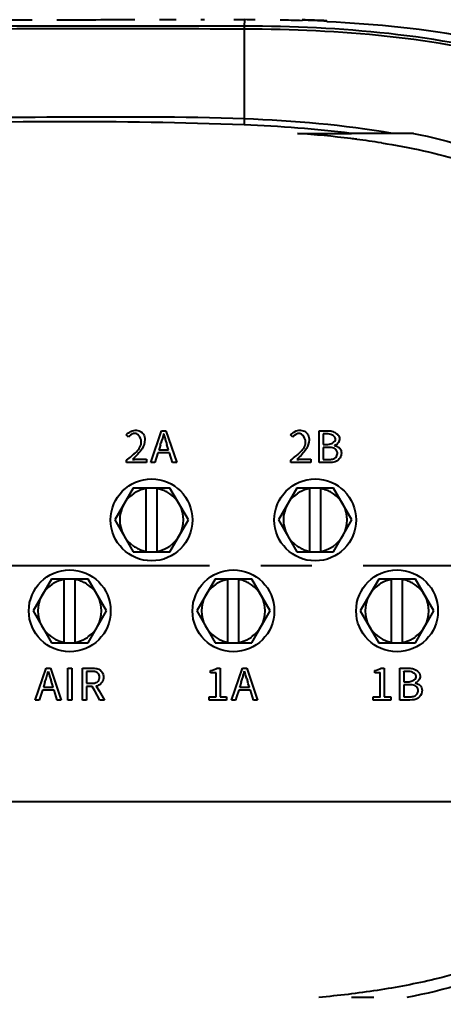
# Model space of a CAD drawing. Header units: millimetres. Extents: x 5828 to 6704, y 123 to 421.
# Drawn here: x 6597.23 to 6600.34, y 231.2 to 238.37 of the extents above; entities that cross this region are included whole.
import ezdxf

# ---------------------------------------------------------------- set-up
doc = ezdxf.new("R2010")
doc.units = ezdxf.units.MM
doc.linetypes.add('CENTER', pattern=[0.6, 0.375, -0.075, 0.075, -0.075])
for name, color, linetype in [('中心线', 7, 'Continuous'), ('外形图', 7, 'Continuous'), ('尺寸标注', 7, 'Continuous'), ('运动范围', 7, 'Continuous')]:
    doc.layers.add(name, color=color, linetype=linetype)
doc.styles.add('微软雅黑', font='msyh.ttc', dxfattribs={"height": 1.5})
doc.dimstyles.new('尺寸标注_1_15比例', dxfattribs={"dimtxt": 1.5, "dimasz": 1.25, "dimexe": 0.5, "dimexo": 0.4, "dimgap": 0.5, "dimtad": 1, "dimdec": 1, "dimlfac": 15, "dimdsep": 46, "dimtxsty": '微软雅黑', "dimcen": 0.09, "dimadec": 0, "dimazin": 0, "dimtp": 0.01, "dimtm": 0.01, "dimtfac": 1, "dimtdec": 1, "dimtofl": 0, "dimtmove": 0, "dimatfit": 3, "dimfxl": 1, "dimtolj": 1, "dimarcsym": 0})

# ---------------------------------------------------------------- blocks, each defined once
blk = doc.blocks.new('*D964')
at = {"layer": 'Defpoints', "color": 0}
for p in [(6599.8696, 245.0776), (6642.7754, 240.6831), (6560.7519, 234.3658), (6606.9481, 234.3718), (6651.9644, 234.3658)]:
    blk.add_point(p, dxfattribs=at)
at = {"layer": '尺寸标注', "color": 0, "lineweight": -2}
blk.add_arc((6606.914, 234.3658), 12.8206, 15.57922, 174.41148, dxfattribs=at)
at = {"layer": '尺寸标注', "color": 0}
for points in [[(6619.0604, 237.7629), (6619.4668, 237.8551), (6619.5402, 236.59)], [(6593.9463, 235.6245), (6594.3625, 235.6042), (6594.0935, 234.3658)]]:
    blk.add_solid(points, dxfattribs=at)
at = {"layer": '尺寸标注', "color": 0, "insert": (6607.3758, 248.4579), "char_height": 1.5, "attachment_point": 5, "rotation": 358.12332, "style": '微软雅黑'}
blk.add_mtext('\\A1;-\\A1;170%%d', dxfattribs=at)
blk = doc.blocks.new('*D965')
at = {"layer": 'Defpoints', "color": 0}
for p in [(6560.7519, 234.3658), (6606.9481, 234.3718), (6651.9644, 234.3658), (6642.7754, 228.0485), (6600.0932, 223.893)]:
    blk.add_point(p, dxfattribs=at)
at = {"layer": '尺寸标注', "color": 0, "lineweight": -2}
blk.add_arc((6606.9821, 234.3658), 12.5355, 185.71574, 344.27495, dxfattribs=at)
at = {"layer": '尺寸标注', "color": 0}
for points in [[(6594.717, 233.1277), (6594.3009, 233.107), (6594.4466, 234.3658)], [(6619.2515, 230.922), (6618.8453, 231.0148), (6619.3268, 232.187)]]:
    blk.add_solid(points, dxfattribs=at)
at = {"layer": '尺寸标注', "color": 0, "insert": (6606.0001, 223.1523), "char_height": 1.5, "attachment_point": 5, "rotation": 354.99535, "style": '微软雅黑'}
blk.add_mtext('\\A1;+\\A1;170%%d', dxfattribs=at)

msp = doc.modelspace()

# ---------------------------------------------------------------- linework, layer by layer
at = {"layer": '中心线', "linetype": 'CENTER', "ltscale": 5}
msp.add_line((6560.7519, 234.3658), (6651.9644, 234.3658), dxfattribs=at)
at = {"layer": '外形图'}
for p, q in [((6597.1064, 238.3657), (6597.3258, 238.3656)), ((6598.2606, 238.3664), (6598.3806, 238.3665)), ((6598.3006, 238.3664), (6598.3806, 238.3665)), ((6598.5626, 238.3665), (6598.5895, 238.3665)), ((6598.804, 238.3661), (6598.8814, 238.3658)), ((6598.8556, 238.3659), (6598.8814, 238.3658)), ((6598.8815, 238.3645), (6598.8813, 238.3182)), ((6598.8815, 238.3658), (6598.8815, 238.3657)), ((6599.3055, 238.3621), (6599.3055, 238.3648)), ((6599.4861, 238.3574), (6599.4861, 238.3547)), ((6598.8814, 238.2964), (6598.8814, 237.6383)), ((6599.272, 237.5325), (6599.6673, 237.5325)), ((6600.1225, 237.5325), (6599.6674, 237.5325)), ((6598.0324, 235.306), (6598.0156, 235.3225)), ((6598.1947, 235.1191), (6598.274, 235.3525)), ((6598.274, 235.3525), (6598.2742, 235.3517)), ((6598.274, 235.3525), (6598.2959, 235.3525)), ((6598.2899, 235.3309), (6598.2901, 235.3302)), ((6598.2959, 235.3525), (6598.3068, 235.3525)), ((6598.3068, 235.3525), (6598.386, 235.1191)), ((6598.3068, 235.3525), (6598.307, 235.3517)), ((6599.237, 235.306), (6599.2201, 235.3225)), ((6599.4301, 235.1191), (6599.4302, 235.3525)), ((6599.4302, 235.3525), (6599.4303, 235.3517)), ((6599.4302, 235.3525), (6599.4764, 235.3525)), ((6599.4598, 235.3292), (6599.4598, 235.2531)), ((6599.4837, 235.3292), (6599.4598, 235.3292)), ((6599.4764, 235.3525), (6599.4996, 235.3525)), ((6599.4957, 235.3292), (6599.4837, 235.3292)), ((6599.4996, 235.3525), (6599.4997, 235.3517)), ((6598.1241, 235.2858), (6598.1239, 235.2865)), ((6598.266, 235.2497), (6598.2584, 235.2259)), ((6598.3252, 235.214), (6598.3141, 235.2497)), ((6599.3293, 235.2824), (6599.3292, 235.2831)), ((6599.4598, 235.2531), (6599.4599, 235.2524)), ((6599.4598, 235.2531), (6599.4829, 235.2531)), ((6599.4829, 235.2531), (6599.4945, 235.2531)), ((6599.4945, 235.2531), (6599.4946, 235.2524)), ((6599.5416, 235.2439), (6599.5417, 235.2432)), ((6599.5507, 235.2937), (6599.5505, 235.2944)), ((6598.2472, 235.1904), (6598.2246, 235.1191)), ((6598.2757, 235.1904), (6598.2472, 235.1904)), ((6598.2584, 235.2259), (6598.2546, 235.214)), ((6598.2546, 235.214), (6598.2548, 235.2133)), ((6598.2546, 235.214), (6598.3017, 235.214)), ((6598.3326, 235.1904), (6598.2757, 235.1904)), ((6598.3017, 235.214), (6598.3252, 235.214)), ((6598.3252, 235.214), (6598.3254, 235.2133)), ((6598.3548, 235.1191), (6598.3326, 235.1904)), ((6599.4598, 235.2305), (6599.4598, 235.1427)), ((6599.5005, 235.2305), (6599.4598, 235.2305)), ((6599.5637, 235.1934), (6599.5636, 235.1942)), ((6598.0168, 235.1191), (6598.0168, 235.1363)), ((6598.0168, 235.1363), (6598.017, 235.1356)), ((6598.0608, 235.1191), (6598.0168, 235.1191)), ((6598.0608, 235.1421), (6598.061, 235.1413)), ((6598.1636, 235.1191), (6598.0608, 235.1191)), ((6598.099, 235.1443), (6598.0992, 235.1436)), ((6598.099, 235.1443), (6598.1636, 235.1443)), ((6598.1636, 235.1443), (6598.1636, 235.1191)), ((6598.2246, 235.1191), (6598.1947, 235.1191)), ((6598.386, 235.1191), (6598.3548, 235.1191)), ((6599.2214, 235.1191), (6599.2214, 235.1363)), ((6599.2214, 235.1363), (6599.2215, 235.1356)), ((6599.2653, 235.1191), (6599.2214, 235.1191)), ((6599.2653, 235.1421), (6599.2655, 235.1413)), ((6599.3681, 235.1191), (6599.2653, 235.1191)), ((6599.3035, 235.1443), (6599.3037, 235.1436)), ((6599.3035, 235.1443), (6599.3681, 235.1443)), ((6599.3681, 235.1443), (6599.3681, 235.1191)), ((6599.455, 235.1191), (6599.4301, 235.1191)), ((6599.5046, 235.1191), (6599.455, 235.1191)), ((6599.4598, 235.1427), (6599.4599, 235.142)), ((6599.4598, 235.1427), (6599.4869, 235.1427)), ((6599.4869, 235.1427), (6599.5005, 235.1427)), ((6599.5005, 235.1427), (6599.5006, 235.1422)), ((6598.0667, 234.9325), (6597.932, 234.6991)), ((6598.3362, 234.9325), (6598.0667, 234.9325)), ((6598.1614, 234.4693), (6598.1614, 234.929)), ((6598.2414, 234.4658), (6598.2414, 234.9325)), ((6598.4709, 234.6991), (6598.3362, 234.9325)), ((6599.2667, 234.9325), (6599.132, 234.6991)), ((6599.5362, 234.9325), (6599.2667, 234.9325)), ((6599.3614, 234.4693), (6599.3614, 234.929)), ((6599.4414, 234.4658), (6599.4414, 234.9325)), ((6599.6709, 234.6991), (6599.5362, 234.9325)), ((6597.932, 234.6991), (6598.0667, 234.4658)), ((6598.3362, 234.4658), (6598.4709, 234.6991)), ((6599.132, 234.6991), (6599.2667, 234.4658)), ((6599.5362, 234.4658), (6599.6709, 234.6991)), ((6598.0667, 234.4658), (6598.3362, 234.4658)), ((6599.2667, 234.4658), (6599.5362, 234.4658)), ((6597.4667, 234.2658), (6597.332, 234.0325)), ((6597.7362, 234.2658), (6597.4667, 234.2658)), ((6597.5614, 233.8026), (6597.5614, 234.2623)), ((6597.6414, 233.7991), (6597.6414, 234.2658)), ((6597.8709, 234.0325), (6597.7362, 234.2658)), ((6598.6667, 234.2658), (6598.532, 234.0325)), ((6598.9362, 234.2658), (6598.6667, 234.2658)), ((6598.7614, 233.8026), (6598.7614, 234.2623)), ((6598.8414, 233.7991), (6598.8414, 234.2658)), ((6599.0709, 234.0325), (6598.9362, 234.2658)), ((6599.8667, 234.2658), (6599.732, 234.0325)), ((6600.1362, 234.2658), (6599.8667, 234.2658)), ((6599.9614, 233.8026), (6599.9614, 234.2623)), ((6600.0414, 233.7991), (6600.0414, 234.2658)), ((6600.2709, 234.0325), (6600.1362, 234.2658)), ((6597.332, 234.0325), (6597.4667, 233.7991)), ((6597.7362, 233.7991), (6597.8709, 234.0325)), ((6598.532, 234.0325), (6598.6667, 233.7991)), ((6598.9362, 233.7991), (6599.0709, 234.0325)), ((6599.732, 234.0325), (6599.8667, 233.7991)), ((6600.1362, 233.7991), (6600.2709, 234.0325)), ((6597.4667, 233.7991), (6597.7362, 233.7991)), ((6598.6667, 233.7991), (6598.9362, 233.7991)), ((6599.8667, 233.7991), (6600.1362, 233.7991)), ((6597.3483, 233.3791), (6597.4275, 233.6125)), ((6597.4275, 233.6125), (6597.4494, 233.6125)), ((6597.4435, 233.5886), (6597.4437, 233.5893)), ((6597.4494, 233.6125), (6597.4603, 233.6125)), ((6597.4603, 233.6125), (6597.5396, 233.3791)), ((6597.5866, 233.3791), (6597.5866, 233.6125)), ((6597.5866, 233.6125), (6597.6162, 233.6125)), ((6597.6162, 233.6125), (6597.6163, 233.3791)), ((6597.6942, 233.3791), (6597.6941, 233.6125)), ((6597.6942, 233.6125), (6597.743, 233.6125)), ((6597.7238, 233.5886), (6597.724, 233.5893)), ((6597.7238, 233.5886), (6597.7238, 233.502)), ((6597.7629, 233.5886), (6597.7238, 233.5886)), ((6597.743, 233.6125), (6597.7674, 233.6125)), ((6597.7629, 233.5886), (6597.7631, 233.5893)), ((6598.6344, 233.5775), (6598.6344, 233.5959)), ((6598.6344, 233.5775), (6598.6344, 233.5959)), ((6598.6827, 233.6125), (6598.705, 233.6125)), ((6598.705, 233.6125), (6598.705, 233.4033)), ((6598.705, 233.6125), (6598.705, 233.4033)), ((6598.7877, 233.3791), (6598.867, 233.6125)), ((6598.867, 233.6125), (6598.8889, 233.6125)), ((6598.8829, 233.5909), (6598.8831, 233.5916)), ((6598.8889, 233.6125), (6598.8998, 233.6125)), ((6598.8998, 233.6125), (6598.979, 233.3791)), ((6599.8372, 233.5775), (6599.8372, 233.5959)), ((6599.8372, 233.5775), (6599.8372, 233.5959)), ((6599.8856, 233.6125), (6599.9079, 233.6125)), ((6599.9079, 233.6125), (6599.9079, 233.4033)), ((6600.0215, 233.3791), (6600.0215, 233.6125)), ((6600.0215, 233.6125), (6600.0678, 233.6125)), ((6600.0511, 233.5892), (6600.0512, 233.5899)), ((6600.0511, 233.5892), (6600.0511, 233.5131)), ((6600.0871, 233.5892), (6600.0511, 233.5892)), ((6600.0678, 233.6125), (6600.0909, 233.6125)), ((6600.0871, 233.5892), (6600.0872, 233.5899)), ((6597.8178, 233.5337), (6597.818, 233.5342)), ((6598.6344, 233.5775), (6598.6345, 233.5782)), ((6598.6481, 233.5775), (6598.6344, 233.5775)), ((6598.6757, 233.5775), (6598.6481, 233.5775)), ((6598.6757, 233.5775), (6598.6759, 233.5782)), ((6598.6757, 233.4033), (6598.6757, 233.5775)), ((6598.6757, 233.4033), (6598.6757, 233.5775)), ((6599.8372, 233.5775), (6599.8374, 233.5782)), ((6599.851, 233.5775), (6599.8372, 233.5775)), ((6599.8786, 233.5775), (6599.851, 233.5775)), ((6599.8786, 233.5775), (6599.8788, 233.5782)), ((6599.8786, 233.4033), (6599.8786, 233.5775)), ((6600.1241, 233.576), (6600.1242, 233.5768)), ((6600.1416, 233.5461), (6600.1417, 233.5469)), ((6597.4008, 233.4504), (6597.3782, 233.3791)), ((6597.4008, 233.4504), (6597.401, 233.4512)), ((6597.4292, 233.4504), (6597.4008, 233.4504)), ((6597.4196, 233.5096), (6597.4081, 233.474)), ((6597.4081, 233.474), (6597.4552, 233.474)), ((6597.4196, 233.5096), (6597.4198, 233.5104)), ((6597.4861, 233.4504), (6597.4292, 233.4504)), ((6597.4552, 233.474), (6597.4788, 233.474)), ((6597.4676, 233.5096), (6597.4679, 233.5104)), ((6597.4713, 233.4978), (6597.4676, 233.5096)), ((6597.4788, 233.474), (6597.4713, 233.4978)), ((6597.4788, 233.474), (6597.479, 233.4747)), ((6597.4861, 233.4504), (6597.4863, 233.4512)), ((6597.4935, 233.4268), (6597.4861, 233.4504)), ((6597.7238, 233.502), (6597.7499, 233.502)), ((6597.7238, 233.4781), (6597.724, 233.4789)), ((6597.7238, 233.4781), (6597.7238, 233.3791)), ((6597.7658, 233.4781), (6597.7238, 233.4781)), ((6597.7499, 233.502), (6597.7629, 233.502)), ((6597.7658, 233.4781), (6597.766, 233.4789)), ((6597.7846, 233.4453), (6597.7658, 233.4781)), ((6597.8224, 233.3791), (6597.7846, 233.4453)), ((6597.796, 233.4813), (6597.7962, 233.482)), ((6597.796, 233.4813), (6597.8159, 233.4474)), ((6597.8159, 233.4474), (6597.8559, 233.3791)), ((6598.8402, 233.4504), (6598.8252, 233.403)), ((6598.8402, 233.4504), (6598.8404, 233.4512)), ((6598.8687, 233.4504), (6598.8402, 233.4504)), ((6598.8514, 233.4859), (6598.8476, 233.474)), ((6598.8476, 233.474), (6598.8477, 233.4747)), ((6598.8476, 233.474), (6598.9182, 233.474)), ((6598.859, 233.5097), (6598.8514, 233.4859)), ((6598.859, 233.5097), (6598.8592, 233.5102)), ((6598.9256, 233.4504), (6598.8687, 233.4504)), ((6598.9108, 233.4978), (6598.9071, 233.5097)), ((6598.9182, 233.474), (6598.9108, 233.4978)), ((6598.9182, 233.474), (6598.9184, 233.4747)), ((6598.9256, 233.4504), (6598.9257, 233.4512)), ((6598.933, 233.4268), (6598.9256, 233.4504)), ((6600.0511, 233.5131), (6600.077, 233.5131)), ((6600.0511, 233.4905), (6600.0512, 233.4913)), ((6600.0511, 233.4905), (6600.0511, 233.4027)), ((6600.0511, 233.4905), (6600.0511, 233.4027)), ((6600.0918, 233.4905), (6600.0511, 233.4905)), ((6600.077, 233.5131), (6600.09, 233.5131)), ((6600.0918, 233.4905), (6600.0919, 233.4913)), ((6600.1329, 233.5039), (6600.133, 233.5046)), ((6597.3782, 233.3791), (6597.3483, 233.3791)), ((6597.5084, 233.3791), (6597.4935, 233.4268)), ((6597.5084, 233.3791), (6597.5086, 233.3799)), ((6597.5396, 233.3791), (6597.5084, 233.3791)), ((6597.5866, 233.3791), (6597.5868, 233.3799)), ((6597.6162, 233.3791), (6597.5866, 233.3791)), ((6597.6942, 233.3791), (6597.6944, 233.3799)), ((6597.7238, 233.3791), (6597.6942, 233.3791)), ((6597.8224, 233.3791), (6597.8227, 233.3799)), ((6597.8559, 233.3791), (6597.8224, 233.3791)), ((6598.6238, 233.3791), (6598.6238, 233.4033)), ((6598.6238, 233.3791), (6598.6238, 233.4033)), ((6598.6238, 233.4033), (6598.6757, 233.4033)), ((6598.6238, 233.3791), (6598.624, 233.3799)), ((6598.6665, 233.3791), (6598.6238, 233.3791)), ((6598.7518, 233.3791), (6598.6665, 233.3791)), ((6598.6757, 233.4033), (6598.6759, 233.4041)), ((6598.705, 233.4033), (6598.7362, 233.4033)), ((6598.7362, 233.4033), (6598.7518, 233.4033)), ((6598.7518, 233.4033), (6598.7518, 233.3791)), ((6598.7518, 233.4033), (6598.7518, 233.3791)), ((6598.8176, 233.3791), (6598.7877, 233.3791)), ((6598.8252, 233.403), (6598.8176, 233.3791)), ((6598.8176, 233.3791), (6598.8178, 233.3799)), ((6598.9478, 233.3791), (6598.933, 233.4268)), ((6598.9478, 233.3791), (6598.948, 233.3799)), ((6598.979, 233.3791), (6598.9478, 233.3791)), ((6599.8267, 233.3791), (6599.8267, 233.4033)), ((6599.8267, 233.3791), (6599.8267, 233.4033)), ((6599.8267, 233.4033), (6599.8786, 233.4033)), ((6599.8267, 233.3791), (6599.8269, 233.3799)), ((6599.8694, 233.3791), (6599.8267, 233.3791)), ((6599.9547, 233.3791), (6599.8694, 233.3791)), ((6599.8786, 233.4033), (6599.8787, 233.4041)), ((6599.9079, 233.4033), (6599.9391, 233.4033)), ((6599.9391, 233.4033), (6599.9547, 233.4033)), ((6599.9547, 233.4033), (6599.9547, 233.3791)), ((6600.0215, 233.3791), (6600.0216, 233.3799)), ((6600.0463, 233.3791), (6600.0215, 233.3791)), ((6600.096, 233.3791), (6600.0463, 233.3791)), ((6600.0511, 233.4027), (6600.0918, 233.4027)), ((6600.096, 233.3791), (6600.0961, 233.3799)), ((6600.1551, 233.4419), (6600.1552, 233.4426)), ((6601.6296, 232.6325), (6593.2721, 232.6325))]:
    msp.add_line(p, q, dxfattribs=at)
for centre in [(6598.2014, 234.6991), (6599.4014, 234.6991), (6597.6014, 234.0325), (6598.8014, 234.0325), (6600.0014, 234.0325)]:
    msp.add_circle(centre, 0.3, dxfattribs=at)
for centre, radius, start, end in [((6598.8186, 222.7927), 15.5732, 89.47316, 89.76874), ((6598.8576, 224.9156), 13.45, 88.09265, 88.78105), ((6598.9059, 226.429), 11.9425, 87.21498, 88.08245), ((6598.9048, 226.4803), 11.8885, 87.19743, 88.06881), ((6606.1899, 237.2913), 7.3167, 177.28138, 177.62747), ((6598.6449, 229.1342), 8.4217, 83.0566, 85.72975), ((6598.793, 230.4241), 7.1233, 82.63827, 82.98528), ((6598.8696, 231.0012), 6.5411, 81.05631, 82.65536), ((6602.4338, 236.4965), 4.3048, 195.71035, 196.11029), ((6594.7936, 236.3368), 3.6386, 342.61562, 342.82833), ((6600.2705, 235.8718), 2.053, 196.11406, 196.90206), ((6599.6273, 235.6765), 1.3809, 196.90516, 198.00498), ((6598.2014, 234.6991), 0.2333, 124.86379, 235.13621), ((6598.202, 234.6985), 0.2342, 119.92269, 124.87902), ((6598.2028, 234.7014), 0.2307, 55.08825, 63.51514), ((6598.2014, 234.6991), 0.2333, 304.86379, 55.13621), ((6599.4014, 234.6991), 0.2333, 124.86379, 235.13621), ((6599.402, 234.6985), 0.2342, 119.92269, 124.87902), ((6599.4028, 234.7014), 0.2307, 55.08825, 63.51514), ((6599.4014, 234.6991), 0.2333, 304.86379, 55.13621), ((6598.2001, 234.6968), 0.2307, 235.08825, 243.51514), ((6598.2009, 234.6998), 0.2342, 299.92269, 304.87902), ((6599.4001, 234.6968), 0.2307, 235.08825, 243.51514), ((6599.4009, 234.6998), 0.2342, 299.92269, 304.87902), ((6597.602, 234.0318), 0.2342, 119.92269, 124.87902), ((6597.6028, 234.0348), 0.2307, 55.08825, 63.51514), ((6598.802, 234.0318), 0.2342, 119.92269, 124.87902), ((6598.8028, 234.0348), 0.2307, 55.08825, 63.51514), ((6600.002, 234.0318), 0.2342, 119.92269, 124.87902), ((6600.0028, 234.0348), 0.2307, 55.08825, 63.51514), ((6597.6014, 234.0325), 0.2333, 124.86379, 235.13621), ((6597.6014, 234.0325), 0.2333, 304.86379, 55.13621), ((6598.8014, 234.0325), 0.2333, 124.86379, 235.13621), ((6598.8014, 234.0325), 0.2333, 304.86379, 55.13621), ((6600.0014, 234.0325), 0.2333, 124.86379, 235.13621), ((6600.0014, 234.0325), 0.2333, 304.86379, 55.13621), ((6597.6001, 234.0302), 0.2307, 235.08825, 243.51514), ((6597.6009, 234.0331), 0.2342, 299.92269, 304.87902), ((6598.8001, 234.0302), 0.2307, 235.08825, 243.51514), ((6598.8009, 234.0331), 0.2342, 299.92269, 304.87902), ((6600.0001, 234.0302), 0.2307, 235.08825, 243.51514), ((6600.0009, 234.0331), 0.2342, 299.92269, 304.87902), ((6596.0523, 233.9729), 1.4433, 343.53003, 344.55847), ((6601.3498, 234.7203), 4.067, 196.15653, 196.56843), ((6597.5236, 233.9527), 1.4067, 344.01419, 345.09487), ((6594.654, 234.3994), 2.9052, 342.16665, 342.87159), ((6595.6468, 234.0924), 1.866, 342.89868, 343.53835), ((6599.3984, 234.1398), 2.031, 196.57189, 197.34758), ((6598.782, 233.9474), 1.3853, 197.35041, 198.41923), ((6595.9611, 234.4182), 3.037, 342.59286, 343.15769), ((6597.0499, 234.0885), 1.8994, 343.16052, 344.01175), ((6600.2203, 233.9365), 1.3808, 196.90578, 198.00497), ((6599.7489, 214.1847), 17.0147, 89.72561, 90.27439)]:
    msp.add_arc(centre, radius, start, end, dxfattribs=at)
for points, knots in [([(6598.8813, 238.3182), (6597.9892, 238.3207), (6596.2048, 238.316), (6593.5282, 238.3145), (6590.852, 238.3179), (6589.0681, 238.3199), (6588.1764, 238.3215)], [0, 0, 0, 0, 0.250008, 0.500065, 0.75009, 1, 1, 1, 1]), ([(6598.8813, 238.3182), (6598.8814, 238.3175), (6598.8814, 238.3103), (6598.8814, 238.303), (6598.8814, 238.2964)], [0, 0, 0, 0, 0.090544, 1, 1, 1, 1]), ([(6600.9825, 238.0635), (6600.6431, 238.1624), (6599.9425, 238.2867), (6599.235, 238.3172), (6598.8813, 238.3182)], [0, 0, 0, 0, 0.499868, 1, 1, 1, 1]), ([(6598.8814, 238.2964), (6597.9917, 238.2999), (6596.2122, 238.2947), (6593.5429, 238.2915), (6590.874, 238.2978), (6589.095, 238.3016), (6588.2057, 238.3041)], [0, 0, 0, 0, 0.250013, 0.500074, 0.750099, 1, 1, 1, 1]), ([(6600.9607, 238.049), (6600.6248, 238.1459), (6599.9311, 238.2657), (6599.2313, 238.295), (6598.8814, 238.2964)], [0, 0, 0, 0, 0.49983, 1, 1, 1, 1]), ([(6598.8795, 237.5942), (6598.4253, 237.6132), (6597.5158, 237.6219), (6596.1521, 237.605), (6594.7882, 237.6075), (6593.4246, 237.6119), (6592.0609, 237.611), (6590.2427, 237.611), (6588.879, 237.6109), (6587.97, 237.6104)], [0, 0, 0, 0, 0.124989, 0.250027, 0.375032, 0.500024, 0.625022, 0.750018, 1, 1, 1, 1]), ([(6598.8814, 237.6383), (6598.4272, 237.6572), (6597.5173, 237.647), (6596.1536, 237.6515), (6594.7896, 237.6497), (6593.4256, 237.65), (6592.0617, 237.6497), (6590.2433, 237.6498), (6588.8794, 237.6495), (6587.9702, 237.6499)], [0, 0, 0, 0, 0.125008, 0.250011, 0.375016, 0.500018, 0.625018, 0.750015, 1, 1, 1, 1]), ([(6600.1225, 237.5325), (6600.3862, 237.4789), (6600.7374, 237.3776), (6601.0475, 237.1937), (6601.1206, 237.1414)], [0, 0, 0, 0, 0.749619, 1, 1, 1, 1]), ([(6599.8865, 237.4628), (6600.0925, 237.4303), (6600.5009, 237.3465), (6600.8903, 237.1771), (6601.0602, 237.0571)], [0, 0, 0, 0, 0.500752, 1, 1, 1, 1]), ([(6598.0156, 235.3225), (6598.0253, 235.3331), (6598.0488, 235.3504), (6598.0907, 235.3608), (6598.1321, 235.3465), (6598.1461, 235.3213), (6598.1494, 235.3084)], [0, 0, 0, 0, 0.261533, 0.517341, 0.757588, 1, 1, 1, 1]), ([(6598.1239, 235.2865), (6598.1201, 235.3006), (6598.1096, 235.3202), (6598.0863, 235.3339), (6598.0657, 235.3324), (6598.0477, 235.3216), (6598.0367, 235.3111), (6598.0324, 235.306)], [0, 0, 0, 0, 0.356027, 0.502608, 0.630405, 0.838257, 1, 1, 1, 1]), ([(6598.1494, 235.3084), (6598.1512, 235.3017), (6598.1547, 235.2712), (6598.1434, 235.2407), (6598.1315, 235.2206)], [0, 0, 0, 0, 0.22851, 1, 1, 1, 1]), ([(6599.2201, 235.3225), (6599.2314, 235.3348), (6599.2573, 235.3541), (6599.3028, 235.36), (6599.3415, 235.3417), (6599.3525, 235.3165), (6599.3549, 235.3041)], [0, 0, 0, 0, 0.294018, 0.549017, 0.776035, 1, 1, 1, 1]), ([(6599.3292, 235.2831), (6599.325, 235.3044), (6599.2924, 235.3522), (6599.2491, 235.3206), (6599.237, 235.306)], [0, 0, 0, 0, 0.533136, 1, 1, 1, 1]), ([(6598.1045, 235.2152), (6598.113, 235.226), (6598.127, 235.2484), (6598.1268, 235.2752), (6598.1239, 235.2865)], [0, 0, 0, 0, 0.542, 1, 1, 1, 1]), ([(6599.3085, 235.2145), (6599.3167, 235.2245), (6599.3304, 235.246), (6599.3314, 235.2718), (6599.3292, 235.2831)], [0, 0, 0, 0, 0.528892, 1, 1, 1, 1]), ([(6599.3549, 235.3041), (6599.3561, 235.2977), (6599.3582, 235.269), (6599.3477, 235.2406), (6599.3366, 235.2216)], [0, 0, 0, 0, 0.227988, 1, 1, 1, 1]), ([(6599.5789, 235.3013), (6599.5796, 235.2975), (6599.5799, 235.2831), (6599.5739, 235.2691), (6599.5675, 235.2609)], [0, 0, 0, 0, 0.272345, 1, 1, 1, 1]), ([(6599.3366, 235.2216), (6599.334, 235.2172), (6599.3226, 235.1996), (6599.3085, 235.1839), (6599.2972, 235.1725)], [0, 0, 0, 0, 0.238745, 1, 1, 1, 1]), ([(6599.5636, 235.1942), (6599.5612, 235.2068), (6599.542, 235.2315), (6599.5139, 235.2305), (6599.5005, 235.2305)], [0, 0, 0, 0, 0.490087, 1, 1, 1, 1]), ([(6599.5279, 235.145), (6599.5393, 235.1476), (6599.56, 235.1605), (6599.5654, 235.1843), (6599.5636, 235.1942)], [0, 0, 0, 0, 0.538148, 1, 1, 1, 1]), ([(6599.5924, 235.1782), (6599.5905, 235.1665), (6599.5804, 235.1433), (6599.5594, 235.129), (6599.548, 235.125)], [0, 0, 0, 0, 0.494046, 1, 1, 1, 1]), ([(6597.81, 233.574), (6597.8048, 233.5804), (6597.7886, 233.5891), (6597.7716, 233.5886), (6597.7629, 233.5886)], [0, 0, 0, 0, 0.486783, 1, 1, 1, 1]), ([(6597.7915, 233.6112), (6597.8018, 233.6098), (6597.8222, 233.6043), (6597.8477, 233.574), (6597.8514, 233.5433), (6597.8465, 233.5261)], [0, 0, 0, 0, 0.274395, 0.528277, 1, 1, 1, 1]), ([(6597.8465, 233.5261), (6597.8432, 233.5143), (6597.8288, 233.4937), (6597.8068, 233.4839), (6597.796, 233.4813)], [0, 0, 0, 0, 0.524885, 1, 1, 1, 1]), ([(6600.1416, 233.5461), (6600.1421, 233.5494), (6600.1408, 233.5615), (6600.1322, 233.5728), (6600.1241, 233.576)], [0, 0, 0, 0, 0.275261, 1, 1, 1, 1]), ([(6600.1703, 233.5472), (6600.1695, 233.5417), (6600.1636, 233.5229), (6600.1468, 233.5066), (6600.1329, 233.5039)], [0, 0, 0, 0, 0.28266, 1, 1, 1, 1]), ([(6597.7629, 233.502), (6597.7657, 233.502), (6597.776, 233.5022), (6597.7865, 233.5038), (6597.7935, 233.5065)], [0, 0, 0, 0, 0.270541, 1, 1, 1, 1]), ([(6598.9071, 233.5097), (6598.9071, 233.5097), (6598.9071, 233.5099), (6598.9072, 233.51), (6598.9072, 233.5101)], [0, 0, 0, 0, 0.522375, 1, 1, 1, 1]), ([(6600.1437, 233.476), (6600.1405, 233.4794), (6600.1253, 233.4907), (6600.1055, 233.4905), (6600.0918, 233.4905)], [0, 0, 0, 0, 0.256586, 1, 1, 1, 1]), ([(6600.1837, 233.4387), (6600.1811, 233.4208), (6600.1577, 233.3831), (6600.1161, 233.3791), (6600.096, 233.3791)], [0, 0, 0, 0, 0.473273, 1, 1, 1, 1]), ([(6600.1197, 233.4051), (6600.1288, 233.4072), (6600.1457, 233.4163), (6600.1539, 233.4335), (6600.1551, 233.4419)], [0, 0, 0, 0, 0.527199, 1, 1, 1, 1]), ([(6601.0689, 231.6663), (6600.8359, 231.5007), (6600.4184, 231.3509), (6599.8563, 231.2463), (6599.5703, 231.2124), (6599.4271, 231.1991)], [0, 0, 0, 0, 0.498573, 0.749265, 1, 1, 1, 1]), ([(6601.1173, 231.5993), (6601.0411, 231.5446), (6600.7168, 231.3537), (6600.349, 231.2523), (6600.0733, 231.1991)], [0, 0, 0, 0, 0.250383, 1, 1, 1, 1])]:
    msp.add_open_spline(points, degree=3, knots=knots, dxfattribs=at)
for points in [[(6597.5062, 238.3656), (6597.6972, 238.3656), (6597.8883, 238.3658), (6598.0793, 238.3661)], [(6600.5682, 238.2297), (6600.2113, 238.2963), (6599.8484, 238.333), (6599.4858, 238.3507)], [(6599.9685, 237.5325), (6599.6098, 237.5945), (6599.2452, 237.6233), (6598.8814, 237.6383)], [(6599.6659, 237.5326), (6599.405, 237.565), (6599.1422, 237.5832), (6598.8795, 237.5942)], [(6598.2899, 235.3309), (6598.2838, 235.308), (6598.277, 235.2852), (6598.27, 235.2626)], [(6599.5158, 235.3252), (6599.5094, 235.3276), (6599.5025, 235.3292), (6599.4957, 235.3292)], [(6599.4996, 235.3525), (6599.5097, 235.3525), (6599.5199, 235.3506), (6599.5294, 235.3472)], [(6599.5368, 235.3136), (6599.5306, 235.3186), (6599.5233, 235.3225), (6599.5158, 235.3252)], [(6599.5294, 235.3472), (6599.5419, 235.3428), (6599.5539, 235.3359), (6599.5636, 235.3269)], [(6599.5505, 235.2944), (6599.5491, 235.3022), (6599.543, 235.3088), (6599.5368, 235.3136)], [(6599.5636, 235.3269), (6599.5708, 235.3201), (6599.5771, 235.3111), (6599.5789, 235.3013)], [(6599.4945, 235.2531), (6599.5058, 235.2531), (6599.5173, 235.2572), (6599.5272, 235.2627)], [(6599.5272, 235.2627), (6599.5387, 235.2691), (6599.5529, 235.2815), (6599.5505, 235.2944)], [(6599.5675, 235.2609), (6599.5611, 235.2528), (6599.5517, 235.2459), (6599.5416, 235.2439)], [(6599.5416, 235.2439), (6599.5517, 235.2425), (6599.5618, 235.2389), (6599.5703, 235.2333)], [(6598.0168, 235.1363), (6598.0294, 235.1473), (6598.0425, 235.1575), (6598.0554, 235.1681)], [(6598.0554, 235.1681), (6598.0618, 235.1733), (6598.0683, 235.1786), (6598.0745, 235.1842)], [(6598.1006, 235.1806), (6598.0879, 235.1672), (6598.0742, 235.1548), (6598.0608, 235.1421)], [(6598.0745, 235.1842), (6598.0852, 235.1937), (6598.0956, 235.2039), (6598.1045, 235.2152)], [(6598.1315, 235.2206), (6598.1229, 235.2061), (6598.1121, 235.1929), (6598.1006, 235.1806)], [(6599.2214, 235.1363), (6599.2344, 235.1477), (6599.2481, 235.1584), (6599.2615, 235.1694)], [(6599.2615, 235.1694), (6599.2683, 235.1749), (6599.275, 235.1806), (6599.2815, 235.1865)], [(6599.2972, 235.1725), (6599.2868, 235.1621), (6599.276, 235.1522), (6599.2653, 235.1421)], [(6599.2815, 235.1865), (6599.2911, 235.1952), (6599.3003, 235.2044), (6599.3085, 235.2145)], [(6599.5703, 235.2333), (6599.5744, 235.2306), (6599.5782, 235.2273), (6599.5813, 235.2235)], [(6599.5813, 235.2235), (6599.5869, 235.2168), (6599.5905, 235.2082), (6599.5921, 235.1996)], [(6599.5921, 235.1996), (6599.5934, 235.1926), (6599.5934, 235.1853), (6599.5924, 235.1782)], [(6598.0608, 235.1421), (6598.0696, 235.1428), (6598.0785, 235.1436), (6598.0873, 235.144)], [(6598.0873, 235.144), (6598.0912, 235.1442), (6598.0951, 235.1443), (6598.099, 235.1443)], [(6599.2653, 235.1421), (6599.2742, 235.1428), (6599.283, 235.1436), (6599.2919, 235.144)], [(6599.2919, 235.144), (6599.2958, 235.1442), (6599.2996, 235.1443), (6599.3035, 235.1443)], [(6599.5005, 235.1427), (6599.5096, 235.1427), (6599.5189, 235.143), (6599.5279, 235.145)], [(6599.548, 235.125), (6599.5342, 235.1203), (6599.5192, 235.1191), (6599.5046, 235.1191)], [(6598.1614, 234.929), (6598.1347, 234.9252), (6598.1086, 234.9149), (6598.0852, 234.9014)], [(6598.2743, 234.9208), (6598.2636, 234.9244), (6598.2526, 234.9274), (6598.2414, 234.929)], [(6598.3057, 234.9079), (6598.2956, 234.9129), (6598.285, 234.9172), (6598.2743, 234.9208)], [(6599.3614, 234.929), (6599.3347, 234.9252), (6599.3086, 234.9149), (6599.2852, 234.9014)], [(6599.4743, 234.9208), (6599.4636, 234.9244), (6599.4526, 234.9274), (6599.4414, 234.929)], [(6599.5057, 234.9079), (6599.4956, 234.9129), (6599.485, 234.9172), (6599.4743, 234.9208)], [(6598.0972, 234.4904), (6598.1073, 234.4853), (6598.1178, 234.4811), (6598.1286, 234.4775)], [(6598.1286, 234.4775), (6598.1393, 234.4739), (6598.1503, 234.4709), (6598.1614, 234.4693)], [(6598.2414, 234.4693), (6598.2682, 234.4731), (6598.2943, 234.4834), (6598.3177, 234.4968)], [(6599.2972, 234.4904), (6599.3073, 234.4853), (6599.3178, 234.4811), (6599.3286, 234.4775)], [(6599.3286, 234.4775), (6599.3393, 234.4739), (6599.3503, 234.4709), (6599.3614, 234.4693)], [(6599.4414, 234.4693), (6599.4682, 234.4731), (6599.4943, 234.4834), (6599.5177, 234.4968)], [(6597.5614, 234.2623), (6597.5347, 234.2585), (6597.5086, 234.2483), (6597.4852, 234.2348)], [(6597.6743, 234.2541), (6597.6636, 234.2577), (6597.6526, 234.2607), (6597.6414, 234.2623)], [(6597.7057, 234.2412), (6597.6956, 234.2463), (6597.685, 234.2505), (6597.6743, 234.2541)], [(6598.7614, 234.2623), (6598.7347, 234.2585), (6598.7086, 234.2483), (6598.6852, 234.2348)], [(6598.8743, 234.2541), (6598.8636, 234.2577), (6598.8526, 234.2607), (6598.8414, 234.2623)], [(6598.9057, 234.2412), (6598.8956, 234.2463), (6598.885, 234.2505), (6598.8743, 234.2541)], [(6599.9614, 234.2623), (6599.9347, 234.2585), (6599.9086, 234.2483), (6599.8852, 234.2348)], [(6600.0743, 234.2541), (6600.0636, 234.2577), (6600.0526, 234.2607), (6600.0414, 234.2623)], [(6600.1057, 234.2412), (6600.0956, 234.2463), (6600.085, 234.2505), (6600.0743, 234.2541)], [(6597.4972, 233.8237), (6597.5073, 233.8187), (6597.5178, 233.8144), (6597.5286, 233.8108)], [(6597.5286, 233.8108), (6597.5393, 233.8072), (6597.5503, 233.8042), (6597.5614, 233.8026)], [(6597.6414, 233.8026), (6597.6682, 233.8064), (6597.6943, 233.8167), (6597.7177, 233.8302)], [(6598.6972, 233.8237), (6598.7073, 233.8187), (6598.7178, 233.8144), (6598.7286, 233.8108)], [(6598.7286, 233.8108), (6598.7393, 233.8072), (6598.7503, 233.8042), (6598.7614, 233.8026)], [(6598.8414, 233.8026), (6598.8682, 233.8064), (6598.8943, 233.8167), (6598.9177, 233.8302)], [(6599.8972, 233.8237), (6599.9073, 233.8187), (6599.9178, 233.8144), (6599.9286, 233.8108)], [(6599.9286, 233.8108), (6599.9393, 233.8072), (6599.9503, 233.8042), (6599.9614, 233.8026)], [(6600.0414, 233.8026), (6600.0682, 233.8064), (6600.0943, 233.8167), (6600.1177, 233.8302)], [(6597.7674, 233.6125), (6597.7754, 233.6125), (6597.7835, 233.6122), (6597.7915, 233.6112)], [(6598.6344, 233.5959), (6598.6511, 233.599), (6598.668, 233.604), (6598.6827, 233.6125)], [(6598.8992, 233.5349), (6598.8935, 233.5535), (6598.8882, 233.5722), (6598.8829, 233.5909)], [(6599.8372, 233.5959), (6599.854, 233.599), (6599.8708, 233.604), (6599.8856, 233.6125)], [(6600.1068, 233.5852), (6600.1005, 233.5876), (6600.0938, 233.5892), (6600.0871, 233.5892)], [(6600.0909, 233.6125), (6600.101, 233.6125), (6600.1112, 233.6106), (6600.1207, 233.6072)], [(6600.1207, 233.6072), (6600.1351, 233.6022), (6600.149, 233.5939), (6600.1592, 233.5825)], [(6597.7935, 233.5065), (6597.8049, 233.5109), (6597.8145, 233.522), (6597.8178, 233.5337)], [(6597.8195, 233.5482), (6597.8191, 233.5574), (6597.8157, 233.5669), (6597.81, 233.574)], [(6597.8178, 233.5337), (6597.8191, 233.5384), (6597.8198, 233.5433), (6597.8195, 233.5482)], [(6600.09, 233.5131), (6600.0996, 233.5146), (6600.1092, 233.5172), (6600.1179, 233.5216)], [(6600.1241, 233.576), (6600.1188, 233.5798), (6600.1129, 233.5829), (6600.1068, 233.5852)], [(6600.1179, 233.5216), (6600.128, 233.5268), (6600.1399, 233.5349), (6600.1416, 233.5461)], [(6600.1592, 233.5825), (6600.1674, 233.5733), (6600.1722, 233.5594), (6600.1703, 233.5472)], [(6600.1329, 233.5039), (6600.1412, 233.5027), (6600.1495, 233.5001), (6600.1569, 233.4961)], [(6600.1551, 233.4419), (6600.1569, 233.4537), (6600.1519, 233.4672), (6600.1437, 233.476)], [(6600.1569, 233.4961), (6600.1641, 233.4922), (6600.1708, 233.4867), (6600.1754, 233.4798)], [(6600.1754, 233.4798), (6600.1832, 233.4682), (6600.1858, 233.4525), (6600.1837, 233.4387)], [(6600.0918, 233.4027), (6600.1011, 233.4027), (6600.1106, 233.403), (6600.1197, 233.4051)]]:
    msp.add_open_spline(points, degree=3, dxfattribs=at)
at = {"layer": '运动范围', "color": 0}
msp.add_arc((6606.9481, 234.3658), 36.38, 10, 350, dxfattribs=at)

# ---------------------------------------------------------------- dimensions: what is measured, and where the dimension line sits
at = {"layer": '尺寸标注'}
for base, line2, text, picture, middle in [((6599.8696, 245.0776), ((6642.7754, 240.6831), (6606.9481, 234.3718)), '\\A1;-<>', '*D964', (6607.3339, 247.1795)), ((6600.0932, 223.893), ((6642.7754, 228.0485), (6606.9481, 234.3718)), '\\A1;+<>', '*D965', (6605.8885, 221.8781))]:
    dim = msp.add_angular_dim_2l(base=base, line1=((6560.7519, 234.3658), (6651.9644, 234.3658)), line2=line2, text=text, dimstyle='尺寸标注_1_15比例', override={"dimtxsty": '微软雅黑'}, dxfattribs=at)
    dim.commit()
    dim.dimension.update_dxf_attribs({"geometry": picture, "text_midpoint": middle, "dimtype": 162})

doc.saveas('drawing.dxf')
